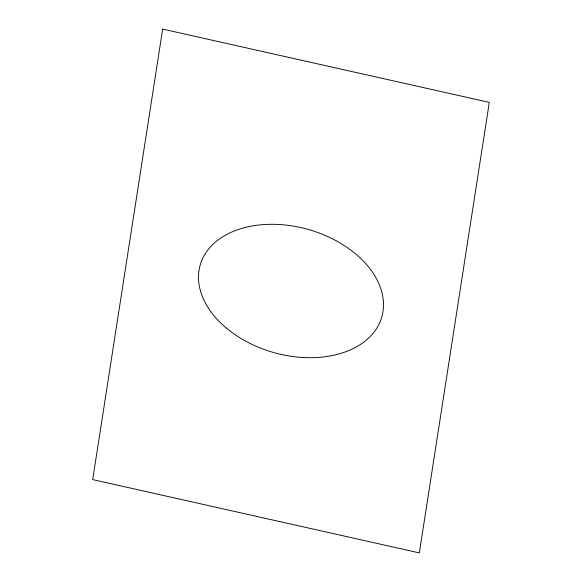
<?xml version="1.0" encoding="UTF-8"?>
<svg xmlns="http://www.w3.org/2000/svg" width="582" height="582" viewBox="0 0 582 582"><rect width="100%" height="100%" fill="white"/><g stroke="black" fill="none" stroke-linecap="round" stroke-linejoin="round"><path stroke-width="0.87" d="M162.669 29.1L92.698 479.612L419.331 552.9L489.302 102.388L162.669 29.1M226.398 328.103A94.444 63.925 15.9 0 0 380.643 320.456A94.444 63.925 15.9 0 0 265.959 224.441A94.444 63.925 15.9 0 0 226.398 328.103"/></g></svg>
